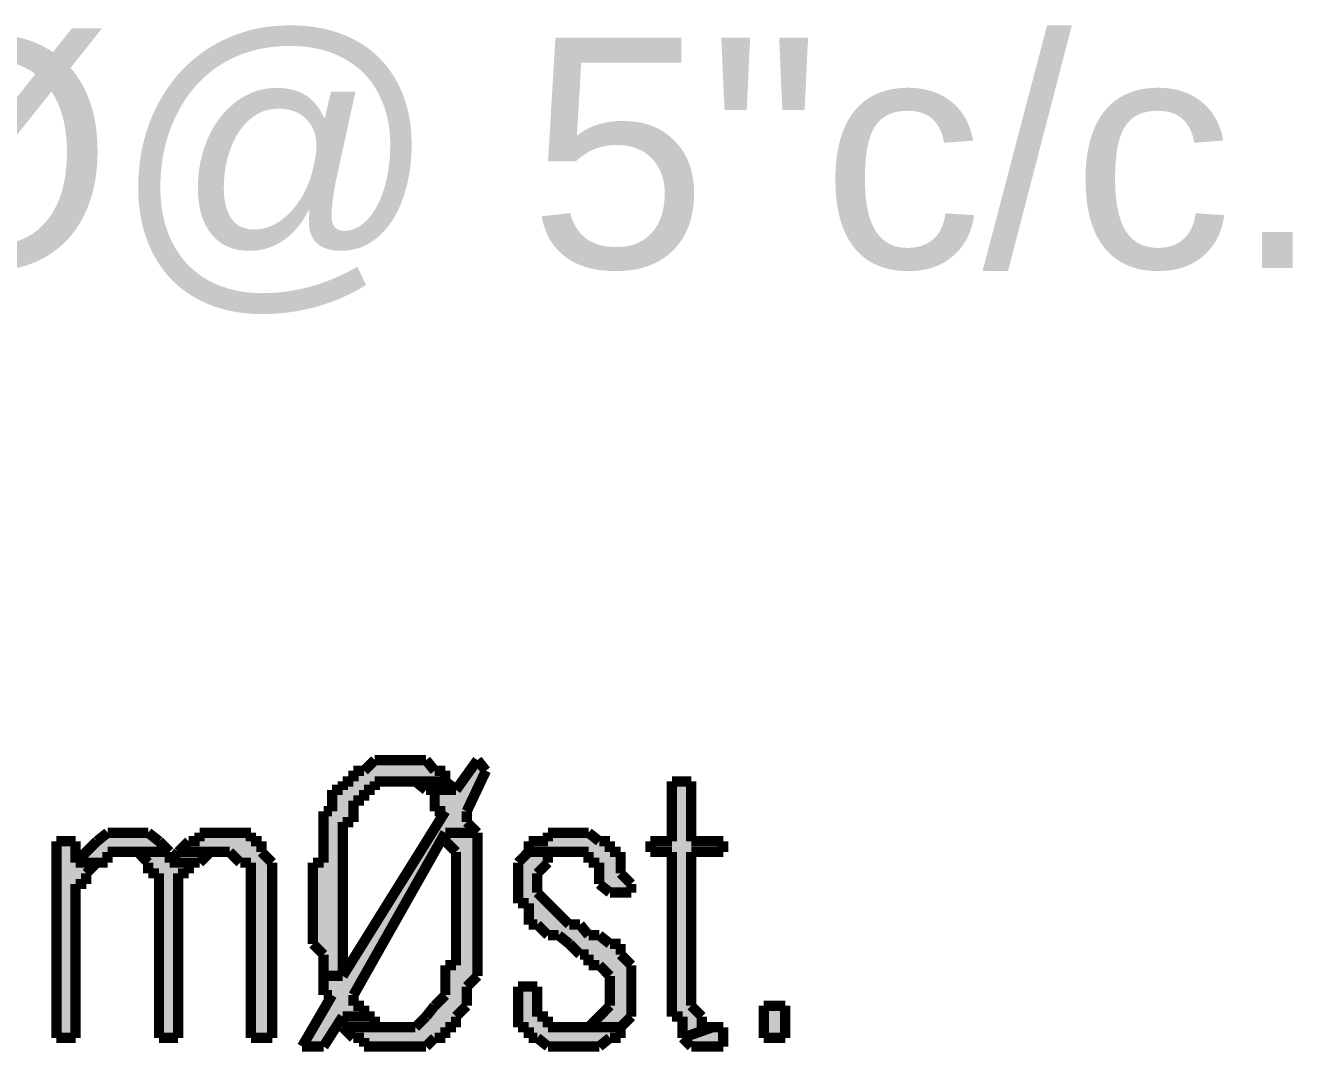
# Model space of a CAD drawing. Header units: millimetres. Extents: x 5 to 350, y 3 to 213.
# Drawn here: x 214.04 to 224.5, y 157.61 to 166.08 of the extents above; entities that cross this region are included whole.
import ezdxf

# ---------------------------------------------------------------- set-up
doc = ezdxf.new("R2010")
doc.units = ezdxf.units.MM
for name, color, linetype in [('H', 251, 'Continuous'), ('P', 255, 'Continuous'), ('T', 255, 'Continuous')]:
    doc.layers.add(name, color=color, linetype=linetype)
doc.styles.get("Standard").update_dxf_attribs({"font": 'arial.ttf'})

msp = doc.modelspace()

# ---------------------------------------------------------------- hatches: boundary and pattern name
at = {"layer": 'H', "linetype": 'Continuous'}
for points in [[(216.323, 157.656), (216.57, 158.08), (216.5, 158.08), (216.5, 158.238), (216.658, 158.238), (217.505, 159.597), (217.417, 159.597), (217.417, 159.773), (217.593, 159.773), (217.77, 160.02), (217.84, 159.932), (217.682, 159.597), (217.682, 159.508), (217.77, 159.42), (217.505, 159.42), (216.747, 158.08), (216.747, 157.992), (216.835, 157.992), (216.835, 157.903), (216.658, 157.903), (216.5, 157.656), (216.323, 157.656)], [(216.5, 158.238), (216.5, 158.415), (216.412, 158.503), (216.412, 159.173), (216.5, 159.173), (216.5, 159.597), (216.57, 159.597), (216.57, 159.773), (216.658, 159.773), (216.658, 159.844), (216.747, 159.844), (216.747, 159.932), (216.835, 159.932), (216.923, 160.02), (217.346, 160.02), (217.417, 159.932), (217.505, 159.932), (217.505, 159.844), (216.923, 159.844), (216.923, 159.773), (216.835, 159.773), (216.835, 159.685), (216.747, 159.685), (216.747, 159.508), (216.658, 159.508), (216.658, 158.238), (216.5, 158.238)], [(217.346, 159.773), (217.258, 159.844), (217.505, 159.844), (217.593, 159.773), (217.346, 159.773)], [(219.463, 157.727), (219.463, 157.903), (219.375, 157.903), (219.375, 159.262), (219.198, 159.262), (219.198, 159.35), (219.375, 159.35), (219.375, 159.844), (219.534, 159.844), (219.534, 159.35), (219.798, 159.35), (219.798, 159.262), (219.534, 159.262), (219.534, 157.992), (219.622, 157.903), (219.622, 157.815), (219.71, 157.815), (219.463, 157.727)], [(214.454, 159.173), (214.718, 159.42), (215.053, 159.42), (215.23, 159.262), (214.718, 159.262), (214.718, 159.173), (214.454, 159.173)], [(215.9, 157.727), (215.9, 159.173), (215.812, 159.173), (215.724, 159.262), (215.3, 159.262), (215.388, 159.35), (215.477, 159.35), (215.477, 159.42), (215.9, 159.42), (215.9, 159.35), (215.988, 159.35), (215.988, 159.262), (216.076, 159.173), (216.076, 157.727), (215.9, 157.727)], [(216.835, 157.656), (216.835, 157.727), (216.747, 157.727), (216.658, 157.815), (217.258, 157.815), (217.505, 158.08), (217.505, 158.327), (217.593, 158.327), (217.593, 159.262), (217.505, 159.35), (217.505, 159.42), (217.77, 159.42), (217.77, 158.238), (217.682, 158.15), (217.682, 157.992), (217.593, 157.903), (217.593, 157.815), (217.505, 157.815), (217.505, 157.727), (217.417, 157.727), (217.346, 157.656), (216.835, 157.656)], [(218.863, 158.926), (218.775, 158.997), (218.775, 159.173), (218.687, 159.173), (218.687, 159.262), (218.193, 159.262), (218.193, 159.35), (218.352, 159.35), (218.352, 159.42), (218.687, 159.42), (218.775, 159.35), (218.863, 159.35), (218.863, 159.262), (218.952, 159.262), (218.952, 159.085), (219.04, 158.997), (219.04, 158.926), (218.863, 158.926)], [(214.295, 157.727), (214.295, 159.35), (214.454, 159.35), (214.454, 159.173), (214.63, 159.173), (214.542, 159.085), (214.542, 158.997), (214.454, 158.997), (214.454, 157.727), (214.295, 157.727)], [(215.142, 157.727), (215.142, 159.085), (215.053, 159.085), (215.053, 159.173), (214.965, 159.262), (215.23, 159.262), (215.23, 159.173), (215.388, 159.173), (215.388, 159.085), (215.3, 159.085), (215.3, 157.727), (215.142, 157.727)], [(215.23, 159.173), (215.3, 159.262), (215.565, 159.262), (215.477, 159.173), (215.23, 159.173)], [(218.687, 157.815), (218.863, 157.992), (218.863, 158.238), (218.775, 158.327), (218.687, 158.327), (218.687, 158.415), (218.616, 158.415), (218.44, 158.574), (218.352, 158.574), (218.264, 158.662), (218.193, 158.662), (218.193, 158.838), (218.105, 158.838), (218.105, 159.173), (218.193, 159.262), (218.352, 159.262), (218.352, 159.173), (218.264, 159.085), (218.264, 158.926), (218.528, 158.662), (218.616, 158.662), (218.687, 158.574), (218.775, 158.574), (218.863, 158.503), (218.952, 158.503), (218.952, 158.415), (219.04, 158.327), (219.04, 157.903), (218.952, 157.815), (218.687, 157.815)], [(218.352, 157.656), (218.264, 157.727), (218.193, 157.727), (218.193, 157.815), (218.105, 157.815), (218.105, 158.15), (218.264, 158.15), (218.264, 157.903), (218.352, 157.903), (218.352, 157.815), (218.952, 157.815), (218.952, 157.727), (218.863, 157.727), (218.775, 157.656), (218.352, 157.656)], [(220.133, 157.727), (220.133, 157.992), (220.31, 157.992), (220.31, 157.727), (220.133, 157.727)], [(216.658, 157.815), (216.658, 157.903), (216.923, 157.903), (216.923, 157.815), (216.658, 157.815)], [(219.534, 157.656), (219.463, 157.727), (219.71, 157.815), (219.798, 157.815), (219.798, 157.656), (219.534, 157.656)]]:
    msp.add_hatch(color=256, dxfattribs=at).paths.add_polyline_path(points)

# ---------------------------------------------------------------- linework, layer by layer
at = {"layer": 'P', "const_width": 0.085}
for points in [[(216.923, 160.02), (216.835, 159.932)], [(216.994, 160.02), (216.923, 160.02)], [(217.082, 160.02), (216.994, 160.02)], [(217.17, 160.02), (217.082, 160.02)], [(217.258, 160.02), (217.17, 160.02)], [(217.346, 160.02), (217.258, 160.02)], [(217.417, 159.932), (217.346, 160.02)], [(217.77, 160.02), (217.593, 159.773)], [(217.84, 159.932), (217.77, 160.02)], [(216.835, 159.932), (216.747, 159.932)], [(216.747, 159.932), (216.747, 159.844)], [(217.505, 159.932), (217.417, 159.932)], [(217.505, 159.844), (217.505, 159.932)], [(217.682, 159.597), (217.84, 159.932)], [(216.658, 159.773), (216.57, 159.773)], [(216.57, 159.773), (216.57, 159.685)], [(216.747, 159.844), (216.658, 159.844)], [(216.658, 159.844), (216.658, 159.773)], [(216.835, 159.685), (216.835, 159.773)], [(216.835, 159.773), (216.923, 159.773)], [(216.923, 159.773), (216.923, 159.844)], [(216.923, 159.844), (216.994, 159.844)], [(216.994, 159.844), (217.082, 159.844)], [(217.505, 159.844), (217.082, 159.844)], [(217.082, 159.844), (217.17, 159.844)], [(217.082, 159.844), (217.505, 159.844)], [(217.17, 159.844), (217.258, 159.844)], [(217.258, 159.844), (217.346, 159.773)], [(217.346, 159.773), (217.417, 159.773)], [(217.417, 159.773), (217.593, 159.773)], [(217.593, 159.773), (217.417, 159.773)], [(217.417, 159.773), (217.417, 159.685)], [(217.593, 159.773), (217.505, 159.844)], [(217.593, 159.773), (217.593, 159.773)], [(219.534, 159.844), (219.375, 159.844)], [(219.375, 159.844), (219.375, 159.35)], [(219.534, 159.35), (219.534, 159.844)], [(216.57, 159.685), (216.57, 159.597)], [(216.747, 159.597), (216.747, 159.685)], [(216.747, 159.685), (216.835, 159.685)], [(217.417, 159.685), (217.417, 159.597)], [(216.57, 159.597), (216.5, 159.597)], [(216.5, 159.597), (216.5, 159.508)], [(217.505, 159.597), (216.658, 158.238)], [(216.747, 159.508), (216.747, 159.597)], [(217.417, 159.597), (217.505, 159.597)], [(217.682, 159.508), (217.682, 159.597)], [(216.5, 159.508), (216.5, 159.42)], [(216.658, 159.42), (216.658, 159.508)], [(216.658, 159.508), (216.747, 159.508)], [(217.77, 159.42), (217.682, 159.508)], [(214.718, 159.42), (214.63, 159.35)], [(214.806, 159.42), (214.718, 159.42)], [(214.877, 159.42), (214.806, 159.42)], [(214.965, 159.42), (214.877, 159.42)], [(215.053, 159.42), (214.965, 159.42)], [(215.142, 159.35), (215.053, 159.42)], [(215.565, 159.42), (215.477, 159.42)], [(215.477, 159.42), (215.477, 159.35)], [(215.653, 159.42), (215.565, 159.42)], [(215.724, 159.42), (215.653, 159.42)], [(215.812, 159.42), (215.724, 159.42)], [(215.724, 159.42), (215.724, 159.42)], [(215.9, 159.42), (215.812, 159.42)], [(215.9, 159.35), (215.9, 159.42)], [(216.5, 159.42), (216.5, 159.35)], [(216.658, 159.35), (216.658, 159.42)], [(216.747, 158.08), (217.505, 159.42)], [(217.77, 159.42), (217.505, 159.42)], [(217.505, 159.42), (217.505, 159.35)], [(217.505, 159.42), (217.77, 159.42)], [(217.77, 159.35), (217.77, 159.42)], [(217.77, 159.42), (217.77, 159.42)], [(218.44, 159.42), (218.352, 159.42)], [(218.352, 159.42), (218.352, 159.35)], [(218.528, 159.42), (218.44, 159.42)], [(218.616, 159.42), (218.528, 159.42)], [(218.687, 159.42), (218.616, 159.42)], [(218.775, 159.35), (218.687, 159.42)], [(214.454, 159.35), (214.295, 159.35)], [(214.295, 159.35), (214.295, 157.727)], [(214.454, 159.173), (214.454, 159.35)], [(214.542, 159.262), (214.454, 159.173)], [(214.63, 159.35), (214.542, 159.262)], [(214.718, 159.173), (214.718, 159.262)], [(214.718, 159.262), (214.806, 159.262)], [(214.806, 159.262), (214.877, 159.262)], [(215.23, 159.262), (214.877, 159.262)], [(214.877, 159.262), (214.965, 159.262)], [(214.877, 159.262), (215.23, 159.262)], [(214.965, 159.262), (215.053, 159.173)], [(215.23, 159.262), (215.142, 159.35)], [(215.23, 159.173), (215.23, 159.262)], [(215.23, 159.262), (215.23, 159.262)], [(215.3, 159.262), (215.23, 159.173)], [(215.388, 159.35), (215.3, 159.262)], [(215.653, 159.262), (215.3, 159.262)], [(215.3, 159.262), (215.653, 159.262)], [(215.477, 159.35), (215.388, 159.35)], [(215.477, 159.173), (215.565, 159.262)], [(215.565, 159.262), (215.653, 159.262)], [(215.653, 159.262), (215.724, 159.262)], [(215.724, 159.262), (215.812, 159.173)], [(215.988, 159.35), (215.9, 159.35)], [(215.988, 159.262), (215.988, 159.35)], [(216.076, 159.173), (215.988, 159.262)], [(216.5, 159.35), (216.5, 159.262)], [(216.5, 159.262), (216.5, 159.173)], [(216.658, 159.262), (216.658, 159.35)], [(216.658, 159.173), (216.658, 159.262)], [(217.505, 159.35), (217.593, 159.262)], [(217.593, 159.262), (217.593, 159.173)], [(217.77, 159.262), (217.77, 159.35)], [(217.77, 159.173), (217.77, 159.262)], [(218.193, 159.262), (218.105, 159.173)], [(218.264, 159.35), (218.193, 159.35)], [(218.193, 159.35), (218.193, 159.262)], [(218.528, 159.262), (218.193, 159.262)], [(218.193, 159.262), (218.528, 159.262)], [(218.352, 159.35), (218.264, 159.35)], [(218.352, 159.173), (218.352, 159.262)], [(218.352, 159.262), (218.44, 159.262)], [(218.44, 159.262), (218.528, 159.262)], [(218.528, 159.262), (218.616, 159.262)], [(218.616, 159.262), (218.687, 159.262)], [(218.687, 159.262), (218.687, 159.173)], [(218.863, 159.35), (218.775, 159.35)], [(218.863, 159.262), (218.863, 159.35)], [(218.952, 159.262), (218.863, 159.262)], [(218.952, 159.173), (218.952, 159.262)], [(219.375, 159.35), (219.198, 159.35)], [(219.198, 159.35), (219.198, 159.262)], [(219.198, 159.262), (219.375, 159.262)], [(219.375, 159.262), (219.375, 158.08)], [(219.798, 159.35), (219.534, 159.35)], [(219.534, 158.08), (219.534, 159.262)], [(219.534, 159.262), (219.798, 159.262)], [(219.798, 159.262), (219.798, 159.35)], [(214.63, 159.173), (214.454, 159.173)], [(214.454, 159.173), (214.63, 159.173)], [(214.542, 159.085), (214.63, 159.173)], [(214.63, 159.173), (214.718, 159.173)], [(215.053, 159.173), (215.053, 159.085)], [(215.388, 159.173), (215.23, 159.173)], [(215.23, 159.173), (215.388, 159.173)], [(215.388, 159.085), (215.388, 159.173)], [(215.388, 159.173), (215.477, 159.173)], [(215.812, 159.173), (215.9, 159.173)], [(215.9, 159.173), (215.9, 159.085)], [(216.076, 159.085), (216.076, 159.173)], [(216.5, 159.173), (216.412, 159.173)], [(216.412, 159.173), (216.412, 159.085)], [(216.658, 159.085), (216.658, 159.173)], [(217.593, 159.173), (217.593, 159.085)], [(217.77, 159.085), (217.77, 159.173)], [(218.105, 159.173), (218.105, 159.085)], [(218.264, 159.085), (218.352, 159.173)], [(218.687, 159.173), (218.775, 159.173)], [(218.775, 159.173), (218.775, 159.085)], [(218.952, 159.085), (218.952, 159.173)], [(214.542, 158.997), (214.542, 159.085)], [(215.053, 159.085), (215.142, 159.085)], [(215.142, 159.085), (215.142, 158.997)], [(215.3, 158.997), (215.3, 159.085)], [(215.3, 159.085), (215.388, 159.085)], [(215.9, 159.085), (215.9, 158.997)], [(216.076, 158.997), (216.076, 159.085)], [(216.412, 159.085), (216.412, 158.997)], [(216.658, 158.997), (216.658, 159.085)], [(217.593, 159.085), (217.593, 158.997)], [(217.77, 158.997), (217.77, 159.085)], [(218.105, 159.085), (218.105, 158.997)], [(218.264, 158.997), (218.264, 159.085)], [(218.775, 159.085), (218.775, 158.997)], [(219.04, 158.997), (218.952, 159.085)], [(214.454, 157.727), (214.454, 158.997)], [(214.454, 158.997), (214.542, 158.997)], [(215.142, 158.997), (215.142, 158.926)], [(215.3, 157.727), (215.3, 158.997)], [(215.9, 158.997), (215.9, 158.926)], [(216.076, 158.926), (216.076, 158.997)], [(216.412, 158.997), (216.412, 158.926)], [(216.658, 158.926), (216.658, 158.997)], [(217.593, 158.997), (217.593, 158.926)], [(217.77, 158.926), (217.77, 158.997)], [(218.105, 158.997), (218.105, 158.926)], [(218.264, 158.926), (218.264, 158.997)], [(218.775, 158.997), (218.863, 158.926)], [(219.04, 158.926), (219.04, 158.997)], [(215.142, 158.926), (215.142, 158.838)], [(215.142, 158.838), (215.142, 157.727)], [(215.9, 158.926), (215.9, 158.838)], [(215.9, 158.838), (215.9, 157.727)], [(216.076, 157.727), (216.076, 158.926)], [(216.412, 158.926), (216.412, 158.838)], [(216.412, 158.838), (216.412, 158.75)], [(216.658, 158.838), (216.658, 158.926)], [(216.658, 158.75), (216.658, 158.838)], [(217.593, 158.926), (217.593, 158.838)], [(217.593, 158.838), (217.593, 158.75)], [(217.77, 158.838), (217.77, 158.926)], [(217.77, 158.75), (217.77, 158.838)], [(218.105, 158.926), (218.105, 158.838)], [(218.105, 158.838), (218.193, 158.838)], [(218.193, 158.838), (218.193, 158.75)], [(218.352, 158.838), (218.264, 158.926)], [(218.44, 158.75), (218.352, 158.838)], [(218.863, 158.926), (219.04, 158.926)], [(216.412, 158.75), (216.412, 158.662)], [(216.658, 158.662), (216.658, 158.75)], [(217.593, 158.75), (217.593, 158.662)], [(217.77, 158.662), (217.77, 158.75)], [(218.193, 158.75), (218.193, 158.662)], [(218.528, 158.662), (218.44, 158.75)], [(216.412, 158.662), (216.412, 158.574)], [(216.658, 158.574), (216.658, 158.662)], [(217.593, 158.662), (217.593, 158.574)], [(217.77, 158.574), (217.77, 158.662)], [(218.193, 158.662), (218.264, 158.662)], [(218.264, 158.662), (218.352, 158.574)], [(218.616, 158.662), (218.528, 158.662)], [(218.687, 158.574), (218.616, 158.662)], [(216.412, 158.574), (216.412, 158.503)], [(216.658, 158.503), (216.658, 158.574)], [(217.593, 158.574), (217.593, 158.503)], [(217.77, 158.503), (217.77, 158.574)], [(218.352, 158.574), (218.44, 158.574)], [(218.44, 158.574), (218.528, 158.503)], [(218.775, 158.574), (218.687, 158.574)], [(218.863, 158.503), (218.775, 158.574)], [(216.412, 158.503), (216.5, 158.415)], [(216.5, 158.415), (216.5, 158.327)], [(216.658, 158.415), (216.658, 158.503)], [(216.658, 158.327), (216.658, 158.415)], [(217.593, 158.503), (217.593, 158.415)], [(217.593, 158.415), (217.593, 158.327)], [(217.77, 158.415), (217.77, 158.503)], [(217.77, 158.327), (217.77, 158.415)], [(218.528, 158.503), (218.616, 158.415)], [(218.616, 158.415), (218.687, 158.415)], [(218.687, 158.415), (218.687, 158.327)], [(218.952, 158.503), (218.863, 158.503)], [(218.952, 158.415), (218.952, 158.503)], [(219.04, 158.327), (218.952, 158.415)], [(216.5, 158.327), (216.5, 158.238)], [(216.658, 158.238), (216.658, 158.327)], [(217.593, 158.327), (217.505, 158.327)], [(217.505, 158.327), (217.505, 158.238)], [(217.77, 158.238), (217.77, 158.327)], [(218.687, 158.327), (218.775, 158.327)], [(218.775, 158.327), (218.863, 158.238)], [(219.04, 158.238), (219.04, 158.327)], [(216.658, 158.238), (216.5, 158.238)], [(216.5, 158.238), (216.5, 158.15)], [(216.5, 158.238), (216.658, 158.238)], [(217.505, 158.238), (217.505, 158.15)], [(217.682, 158.15), (217.77, 158.238)], [(218.863, 158.238), (218.863, 158.15)], [(219.04, 158.15), (219.04, 158.238)], [(216.5, 158.15), (216.5, 158.08)], [(217.505, 158.15), (217.505, 158.08)], [(217.682, 158.08), (217.682, 158.15)], [(218.264, 158.15), (218.105, 158.15)], [(218.105, 158.15), (218.105, 158.08)], [(218.264, 158.08), (218.264, 158.15)], [(218.863, 158.15), (218.863, 158.08)], [(219.04, 158.08), (219.04, 158.15)], [(216.57, 158.08), (216.323, 157.656)], [(216.5, 158.08), (216.57, 158.08)], [(216.747, 157.992), (216.747, 158.08)], [(216.835, 157.992), (216.747, 157.992)], [(216.835, 157.903), (216.835, 157.992)], [(217.417, 157.992), (217.346, 157.903)], [(217.505, 158.08), (217.417, 157.992)], [(217.593, 157.903), (217.682, 157.992)], [(217.682, 157.992), (217.682, 158.08)], [(218.105, 158.08), (218.105, 157.992)], [(218.105, 157.992), (218.105, 157.903)], [(218.264, 157.992), (218.264, 158.08)], [(218.264, 157.903), (218.264, 157.992)], [(218.863, 157.992), (218.775, 157.903)], [(218.863, 158.08), (218.863, 157.992)], [(219.04, 157.992), (219.04, 158.08)], [(219.04, 157.903), (219.04, 157.992)], [(219.375, 158.08), (219.375, 157.992)], [(219.375, 157.992), (219.375, 157.903)], [(219.534, 157.992), (219.534, 158.08)], [(219.622, 157.903), (219.534, 157.992)], [(220.133, 157.727), (220.133, 157.992)], [(220.133, 157.992), (220.31, 157.992)], [(220.31, 157.992), (220.31, 157.727)], [(216.5, 157.656), (216.658, 157.903)], [(216.923, 157.903), (216.658, 157.903)], [(216.658, 157.903), (216.658, 157.815)], [(216.658, 157.903), (216.923, 157.903)], [(216.923, 157.903), (216.835, 157.903)], [(216.923, 157.815), (216.923, 157.903)], [(217.346, 157.903), (217.258, 157.815)], [(217.593, 157.815), (217.593, 157.903)], [(218.105, 157.903), (218.105, 157.815)], [(218.352, 157.903), (218.264, 157.903)], [(218.352, 157.815), (218.352, 157.903)], [(218.775, 157.903), (218.687, 157.815)], [(218.952, 157.815), (219.04, 157.903)], [(219.375, 157.903), (219.463, 157.903)], [(219.463, 157.903), (219.463, 157.815)], [(219.622, 157.815), (219.622, 157.903)], [(216.658, 157.815), (217.082, 157.815)], [(217.082, 157.815), (216.658, 157.815)], [(216.658, 157.815), (216.747, 157.727)], [(216.994, 157.815), (216.923, 157.815)], [(217.082, 157.815), (216.994, 157.815)], [(217.17, 157.815), (217.082, 157.815)], [(217.258, 157.815), (217.17, 157.815)], [(217.505, 157.727), (217.505, 157.815)], [(217.505, 157.815), (217.593, 157.815)], [(218.105, 157.815), (218.193, 157.815)], [(218.193, 157.815), (218.193, 157.727)], [(218.44, 157.815), (218.352, 157.815)], [(218.528, 157.815), (218.44, 157.815)], [(218.952, 157.815), (218.528, 157.815)], [(218.616, 157.815), (218.528, 157.815)], [(218.528, 157.815), (218.952, 157.815)], [(218.687, 157.815), (218.616, 157.815)], [(218.952, 157.727), (218.952, 157.815)], [(219.71, 157.815), (219.463, 157.727)], [(219.463, 157.815), (219.463, 157.727)], [(219.463, 157.727), (219.71, 157.815)], [(219.71, 157.815), (219.622, 157.815)], [(219.798, 157.815), (219.71, 157.815)], [(219.798, 157.656), (219.798, 157.815)], [(214.295, 157.727), (214.454, 157.727)], [(215.142, 157.727), (215.3, 157.727)], [(215.9, 157.727), (216.076, 157.727)], [(216.747, 157.727), (216.835, 157.727)], [(216.835, 157.727), (216.835, 157.656)], [(217.346, 157.656), (217.417, 157.727)], [(217.417, 157.727), (217.505, 157.727)], [(218.193, 157.727), (218.264, 157.727)], [(218.264, 157.727), (218.352, 157.656)], [(218.775, 157.656), (218.863, 157.727)], [(218.863, 157.727), (218.952, 157.727)], [(219.463, 157.727), (219.534, 157.656)], [(220.31, 157.727), (220.133, 157.727)], [(220.133, 157.727), (220.133, 157.727)], [(216.323, 157.656), (216.5, 157.656)], [(216.835, 157.656), (216.923, 157.656)], [(216.923, 157.656), (216.994, 157.656)], [(216.994, 157.656), (217.082, 157.656)], [(217.082, 157.656), (217.17, 157.656)], [(217.17, 157.656), (217.258, 157.656)], [(217.258, 157.656), (217.346, 157.656)], [(218.352, 157.656), (218.44, 157.656)], [(218.44, 157.656), (218.528, 157.656)], [(218.528, 157.656), (218.616, 157.656)], [(218.616, 157.656), (218.687, 157.656)], [(218.687, 157.656), (218.775, 157.656)], [(219.534, 157.656), (219.622, 157.656)], [(219.622, 157.656), (219.71, 157.656)], [(219.71, 157.656), (219.798, 157.656)]]:
    msp.add_lwpolyline(points, dxfattribs=at)

# ---------------------------------------------------------------- texts
at = {"layer": 'T', "insert": (206.8, 163.7), "char_height": 1.9, "attachment_point": 7}
msp.add_mtext('{\\fArial|b0|i0|c0|p18;8mmØ@ 5"c/c.}', dxfattribs=at)

doc.saveas('drawing.dxf')
